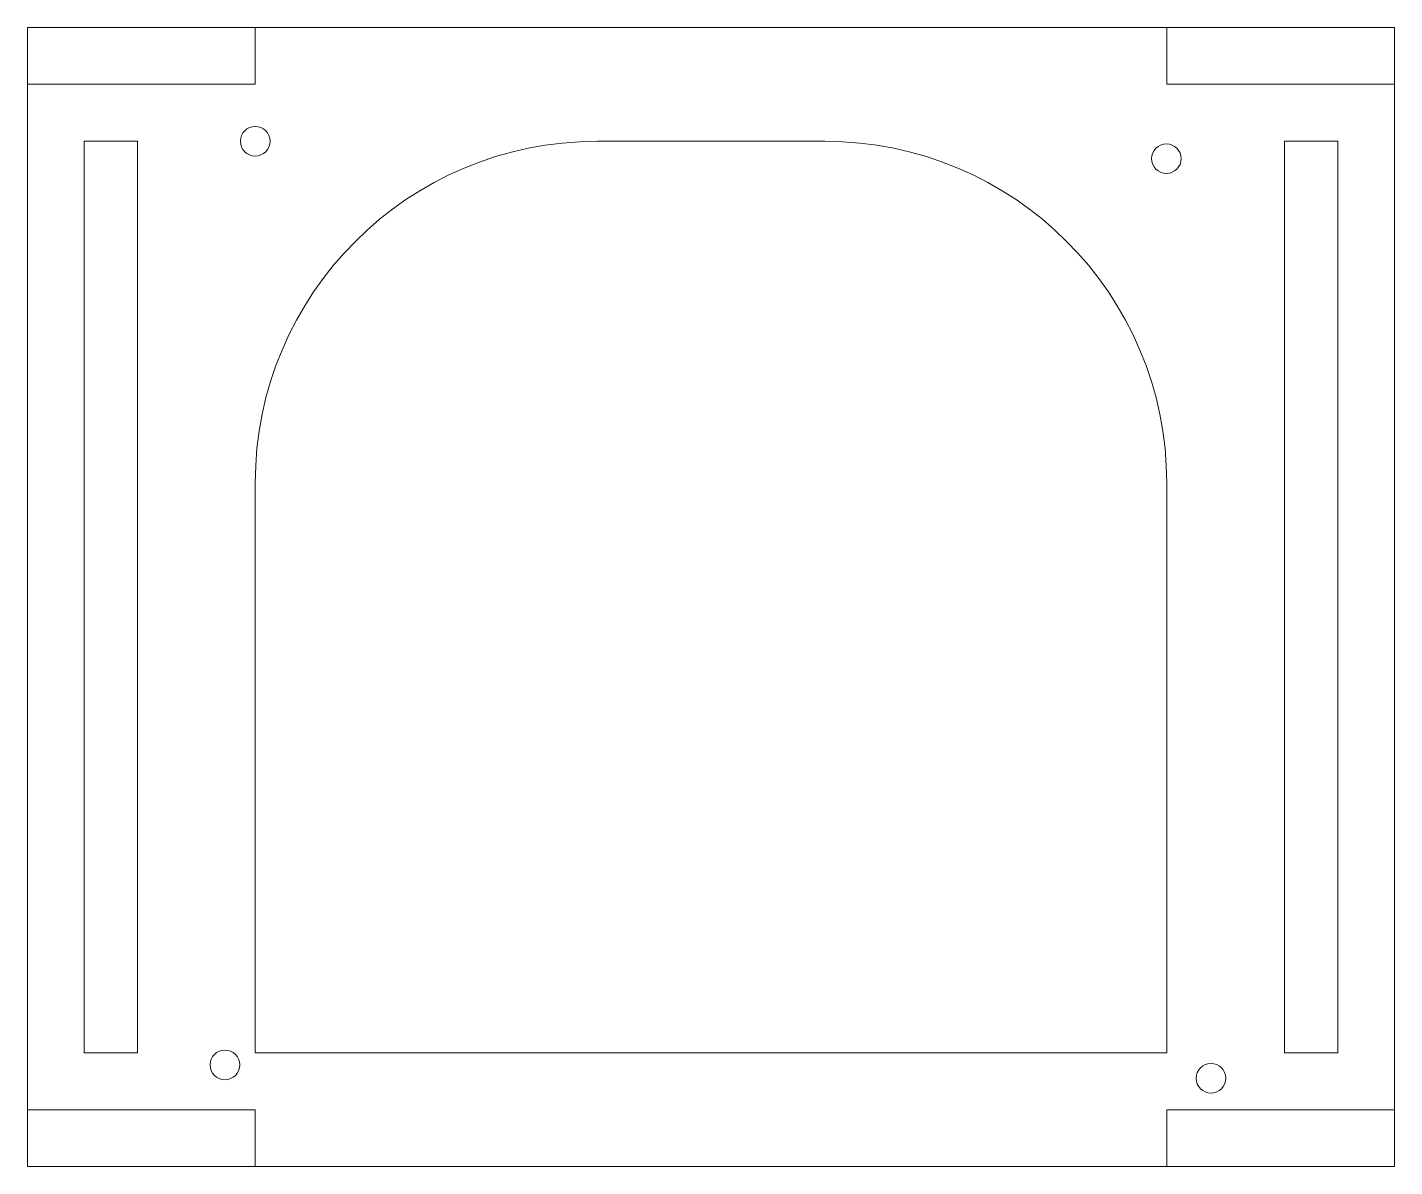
# Model space of a CAD drawing. Header units: inches. Extents: x -3 to 3, y -2.5 to 2.5.
import ezdxf

# ---------------------------------------------------------------- set-up
doc = ezdxf.new("R2010")
doc.units = ezdxf.units.IN
doc.header["$MEASUREMENT"] = 0

msp = doc.modelspace()

# ---------------------------------------------------------------- linework, layer by layer
at = {"color": 1, "linetype": 'Continuous', "lineweight": 5}
for p, q in [((-3, 2.5), (-2, 2.5)), ((-3, 2.5), (-3, 2.25)), ((-3, 2.5), (3, 2.5)), ((-3, -2.5), (-3, 2.5)), ((-2, 2.5), (-2, 2.25)), ((2, 2.5), (2, 2.25)), ((3, 2.5), (2, 2.5)), ((3, 2.5), (3, 2.25)), ((3, 2.5), (3, -2.5)), ((-3, 2.25), (-2, 2.25)), ((3, 2.25), (2, 2.25)), ((-2.75, -2), (-2.75, 2)), ((-2.75, 2), (-2.516, 2)), ((-2.516, -2), (-2.516, 2)), ((-0.5, 2), (0.5, 2)), ((2.75, 2), (2.516, 2)), ((2.516, -2), (2.516, 2)), ((2.75, -2), (2.75, 2)), ((-2, 0.5), (-2, -2)), ((2, 0.5), (2, -2)), ((-2.75, -2), (-2.516, -2)), ((-2, -2), (2, -2)), ((2.75, -2), (2.516, -2)), ((-3, -2.5), (-3, -2.25)), ((-3, -2.25), (-2, -2.25)), ((-2, -2.5), (-2, -2.25)), ((2, -2.5), (2, -2.25)), ((3, -2.25), (2, -2.25)), ((3, -2.5), (3, -2.25)), ((-3, -2.5), (-2, -2.5)), ((3, -2.5), (-3, -2.5)), ((3, -2.5), (2, -2.5))]:
    msp.add_line(p, q, dxfattribs=at)
for centre in [(-2, 2), (1.9983, 1.9237), (-2.1332, -2.0535), (2.1939, -2.112)]:
    msp.add_circle(centre, 0.065, dxfattribs=at)
for centre, start, end in [((-0.5, 0.5), 90, 180), ((0.5, 0.5), 0, 90)]:
    msp.add_arc(centre, 1.5, start, end, dxfattribs=at)

doc.saveas('drawing.dxf')
